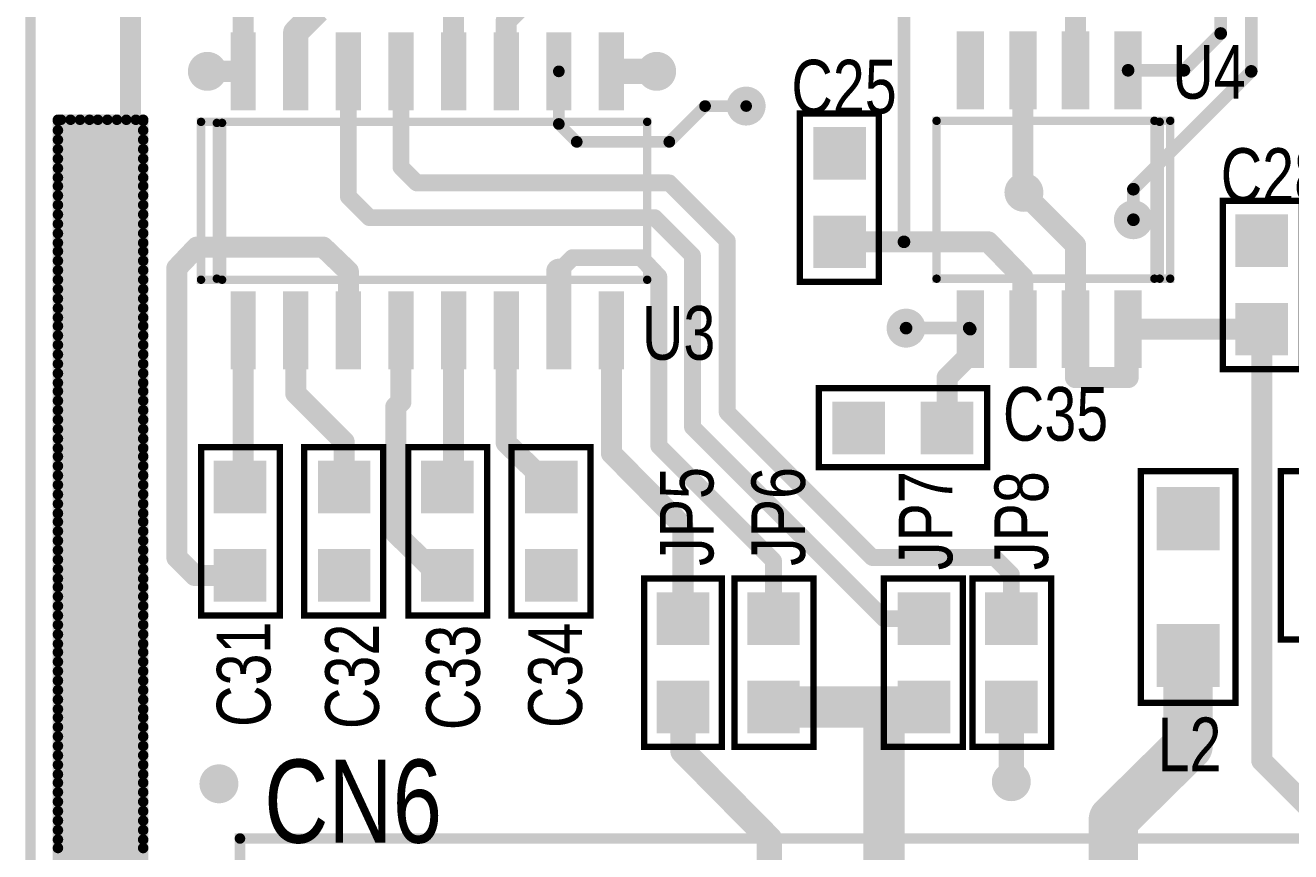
# Model space of a CAD drawing. Extents: x 0 to 3.95, y 0.22 to 3.09.
# Drawn here: x 0 to 1.203, y 0.758 to 1.544 of the extents above; entities that cross this region are included whole.
import ezdxf

# ---------------------------------------------------------------- set-up
doc = ezdxf.new("R2010")
doc.units = 0

msp = doc.modelspace()

# ---------------------------------------------------------------- linework, layer by layer
at = {"const_width": 0.01}
msp.add_lwpolyline([(0.005, 2.719), (0.005, 0.357), (3.942, 0.357), (3.942, 2.719), (0.005, 2.719)], close=True, dxfattribs=at)
at = {"layer": 'DRL', "const_width": 0.01}
for points in [[(0.168, 1.5, 1), (0.178, 1.5, 1)], [(0.595, 1.5, 1), (0.605, 1.5, 1)], [(0.68, 1.467, 1), (0.69, 1.467, 1)], [(0.944, 1.385, 1), (0.954, 1.385, 1)], [(1.048, 1.359, 1), (1.058, 1.359, 1)], [(0.832, 1.256, 1), (0.842, 1.256, 1)], [(0.179, 0.823, 1), (0.189, 0.823, 1)], [(0.932, 0.825, 1), (0.942, 0.825, 1)]]:
    msp.add_lwpolyline(points, format="xyb", close=True, dxfattribs=at)
at = {"layer": 'SST'}
for points, const_width in [([(0.031, 1.454), (0.112, 1.454)], 0.01), ([(0.031, 0.378), (0.031, 1.454)], 0.01), ([(0.031, 1.453), (0.112, 1.453)], 0.01), ([(0.034, 0.378), (0.034, 1.454)], 0.01), ([(0.043, 0.378), (0.043, 1.454)], 0.01), ([(0.052, 0.378), (0.052, 1.454)], 0.01), ([(0.061, 0.378), (0.061, 1.454)], 0.01), ([(0.069, 0.378), (0.069, 1.454)], 0.01), ([(0.078, 0.378), (0.078, 1.454)], 0.01), ([(0.087, 0.378), (0.087, 1.454)], 0.01), ([(0.096, 0.378), (0.096, 1.454)], 0.01), ([(0.105, 0.378), (0.105, 1.454)], 0.01), ([(0.112, 0.378), (0.112, 1.454)], 0.01), ([(1.078, 1.452), (1.078, 1.303), (1.073, 1.303), (1.073, 1.453)], 0.008), ([(0.031, 1.444), (0.112, 1.444)], 0.01), ([(0.182, 1.303), (0.182, 1.451), (0.187, 1.451), (0.187, 1.302)], 0.008), ([(0.031, 1.435), (0.112, 1.435)], 0.01), ([(0.031, 1.426), (0.112, 1.426)], 0.01), ([(0.031, 1.417), (0.112, 1.417)], 0.01), ([(0.031, 1.408), (0.112, 1.408)], 0.01), ([(0.031, 1.399), (0.112, 1.399)], 0.01), ([(0.031, 1.391), (0.112, 1.391)], 0.01), ([(0.031, 1.382), (0.112, 1.382)], 0.01), ([(0.031, 1.373), (0.112, 1.373)], 0.01), ([(0.031, 1.364), (0.112, 1.364)], 0.01), ([(0.031, 1.355), (0.112, 1.355)], 0.01), ([(0.031, 1.346), (0.112, 1.346)], 0.01), ([(0.031, 1.337), (0.112, 1.337)], 0.01), ([(0.031, 1.329), (0.112, 1.329)], 0.01), ([(0.031, 1.32), (0.112, 1.32)], 0.01), ([(0.031, 1.311), (0.112, 1.311)], 0.01), ([(0.031, 1.302), (0.112, 1.302)], 0.01), ([(0.031, 1.293), (0.112, 1.293)], 0.01), ([(0.031, 1.284), (0.112, 1.284)], 0.01), ([(0.031, 1.275), (0.112, 1.275)], 0.01), ([(0.031, 1.266), (0.112, 1.266)], 0.01), ([(0.031, 1.258), (0.112, 1.258)], 0.01), ([(0.031, 1.249), (0.112, 1.249)], 0.01), ([(0.031, 1.24), (0.112, 1.24)], 0.01), ([(0.031, 1.231), (0.112, 1.231)], 0.01), ([(0.031, 1.222), (0.112, 1.222)], 0.01), ([(0.031, 1.213), (0.112, 1.213)], 0.01), ([(0.031, 1.204), (0.112, 1.204)], 0.01), ([(0.031, 1.196), (0.112, 1.196)], 0.01), ([(0.031, 1.187), (0.112, 1.187)], 0.01), ([(0.031, 1.178), (0.112, 1.178)], 0.01), ([(0.031, 1.169), (0.112, 1.169)], 0.01), ([(0.031, 1.16), (0.112, 1.16)], 0.01), ([(0.031, 1.151), (0.112, 1.151)], 0.01), ([(0.031, 1.142), (0.112, 1.142)], 0.01), ([(0.031, 1.134), (0.112, 1.134)], 0.01), ([(0.031, 1.125), (0.112, 1.125)], 0.01), ([(0.031, 1.116), (0.112, 1.116)], 0.01), ([(0.031, 1.107), (0.112, 1.107)], 0.01), ([(0.031, 1.098), (0.112, 1.098)], 0.01), ([(0.031, 1.089), (0.112, 1.089)], 0.01), ([(0.031, 1.08), (0.112, 1.08)], 0.01), ([(0.031, 1.072), (0.112, 1.072)], 0.01), ([(0.031, 1.063), (0.112, 1.063)], 0.01), ([(0.031, 1.054), (0.112, 1.054)], 0.01), ([(0.031, 1.045), (0.112, 1.045)], 0.01), ([(0.031, 1.036), (0.112, 1.036)], 0.01), ([(0.031, 1.027), (0.112, 1.027)], 0.01), ([(0.031, 1.018), (0.112, 1.018)], 0.01), ([(0.031, 1.01), (0.112, 1.01)], 0.01), ([(0.031, 1.001), (0.112, 1.001)], 0.01), ([(0.031, 0.992), (0.112, 0.992)], 0.01), ([(0.031, 0.983), (0.112, 0.983)], 0.01), ([(0.031, 0.974), (0.112, 0.974)], 0.01), ([(0.031, 0.965), (0.112, 0.965)], 0.01), ([(0.031, 0.956), (0.112, 0.956)], 0.01), ([(0.031, 0.948), (0.112, 0.948)], 0.01), ([(0.031, 0.939), (0.112, 0.939)], 0.01), ([(0.031, 0.93), (0.112, 0.93)], 0.01), ([(0.031, 0.921), (0.112, 0.921)], 0.01), ([(0.031, 0.912), (0.112, 0.912)], 0.01), ([(0.031, 0.903), (0.112, 0.903)], 0.01), ([(0.031, 0.894), (0.112, 0.894)], 0.01), ([(0.031, 0.886), (0.112, 0.886)], 0.01), ([(0.031, 0.877), (0.112, 0.877)], 0.01), ([(0.031, 0.868), (0.112, 0.868)], 0.01), ([(0.031, 0.859), (0.112, 0.859)], 0.01), ([(0.031, 0.85), (0.112, 0.85)], 0.01), ([(0.031, 0.841), (0.112, 0.841)], 0.01), ([(0.031, 0.832), (0.112, 0.832)], 0.01), ([(0.031, 0.824), (0.112, 0.824)], 0.01), ([(0.031, 0.815), (0.112, 0.815)], 0.01), ([(0.031, 0.806), (0.112, 0.806)], 0.01), ([(0.031, 0.797), (0.112, 0.797)], 0.01), ([(0.031, 0.788), (0.112, 0.788)], 0.01), ([(0.031, 0.779), (0.112, 0.779)], 0.01), ([(0.031, 0.77), (0.112, 0.77)], 0.01), ([(0.031, 0.762), (0.112, 0.762)], 0.01)]:
    msp.add_lwpolyline(points, dxfattribs=dict(at, const_width=const_width))
for points, const_width in [([(0.0285, 1.454, 1), (0.0335, 1.454, 1)], 0.005), ([(0.0285, 1.454, 1), (0.0335, 1.454, 1)], 0.005), ([(0.0285, 1.453, 1), (0.0335, 1.453, 1)], 0.005), ([(0.0315, 1.454, 1), (0.0365, 1.454, 1)], 0.005), ([(0.0405, 1.454, 1), (0.0455, 1.454, 1)], 0.005), ([(0.0495, 1.454, 1), (0.0545, 1.454, 1)], 0.005), ([(0.0585, 1.454, 1), (0.0635, 1.454, 1)], 0.005), ([(0.0665, 1.454, 1), (0.0715, 1.454, 1)], 0.005), ([(0.0755, 1.454, 1), (0.0805, 1.454, 1)], 0.005), ([(0.0845, 1.454, 1), (0.0895, 1.454, 1)], 0.005), ([(0.0935, 1.454, 1), (0.0985, 1.454, 1)], 0.005), ([(0.1025, 1.454, 1), (0.1075, 1.454, 1)], 0.005), ([(0.1095, 1.454, 1), (0.1145, 1.454, 1)], 0.005), ([(0.1095, 1.454, 1), (0.1145, 1.454, 1)], 0.005), ([(0.1095, 1.453, 1), (0.1145, 1.453, 1)], 0.005), ([(0.165, 1.452, 1), (0.169, 1.452, 1)], 0.004), ([(0.165, 1.452, 1), (0.169, 1.452, 1)], 0.004), ([(0.589, 1.452, 1), (0.593, 1.452, 1)], 0.004), ([(0.7345, 1.46, 1), (0.7375, 1.46, 1)], 0.003), ([(0.7345, 1.46, 1), (0.7375, 1.46, 1)], 0.003), ([(0.8095, 1.46, 1), (0.8125, 1.46, 1)], 0.003), ([(0.864, 1.453, 1), (0.868, 1.453, 1)], 0.004), ([(1.071, 1.453, 1), (1.075, 1.453, 1)], 0.004), ([(1.076, 1.452, 1), (1.08, 1.452, 1)], 0.004), ([(1.086, 1.453, 1), (1.09, 1.453, 1)], 0.004), ([(0.0285, 1.444, 1), (0.0335, 1.444, 1)], 0.005), ([(0.1095, 1.444, 1), (0.1145, 1.444, 1)], 0.005), ([(0.18, 1.451, 1), (0.184, 1.451, 1)], 0.004), ([(0.185, 1.451, 1), (0.189, 1.451, 1)], 0.004), ([(0.0285, 1.435, 1), (0.0335, 1.435, 1)], 0.005), ([(0.0285, 1.426, 1), (0.0335, 1.426, 1)], 0.005), ([(0.1095, 1.435, 1), (0.1145, 1.435, 1)], 0.005), ([(0.1095, 1.426, 1), (0.1145, 1.426, 1)], 0.005), ([(0.0285, 1.417, 1), (0.0335, 1.417, 1)], 0.005), ([(0.1095, 1.417, 1), (0.1145, 1.417, 1)], 0.005), ([(0.0285, 1.408, 1), (0.0335, 1.408, 1)], 0.005), ([(0.1095, 1.408, 1), (0.1145, 1.408, 1)], 0.005), ([(0.0285, 1.399, 1), (0.0335, 1.399, 1)], 0.005), ([(0.0285, 1.391, 1), (0.0335, 1.391, 1)], 0.005), ([(0.1095, 1.399, 1), (0.1145, 1.399, 1)], 0.005), ([(0.1095, 1.391, 1), (0.1145, 1.391, 1)], 0.005), ([(0.0285, 1.382, 1), (0.0335, 1.382, 1)], 0.005), ([(0.1095, 1.382, 1), (0.1145, 1.382, 1)], 0.005), ([(0.0285, 1.373, 1), (0.0335, 1.373, 1)], 0.005), ([(0.1095, 1.373, 1), (0.1145, 1.373, 1)], 0.005), ([(1.1365, 1.377, 1), (1.1395, 1.377, 1)], 0.003), ([(1.1365, 1.377, 1), (1.1395, 1.377, 1)], 0.003), ([(0.0285, 1.364, 1), (0.0335, 1.364, 1)], 0.005), ([(0.0285, 1.355, 1), (0.0335, 1.355, 1)], 0.005), ([(0.1095, 1.364, 1), (0.1145, 1.364, 1)], 0.005), ([(0.1095, 1.355, 1), (0.1145, 1.355, 1)], 0.005), ([(0.0285, 1.346, 1), (0.0335, 1.346, 1)], 0.005), ([(0.1095, 1.346, 1), (0.1145, 1.346, 1)], 0.005), ([(0.0285, 1.337, 1), (0.0335, 1.337, 1)], 0.005), ([(0.1095, 1.337, 1), (0.1145, 1.337, 1)], 0.005), ([(0.0285, 1.329, 1), (0.0335, 1.329, 1)], 0.005), ([(0.0285, 1.32, 1), (0.0335, 1.32, 1)], 0.005), ([(0.1095, 1.329, 1), (0.1145, 1.329, 1)], 0.005), ([(0.1095, 1.32, 1), (0.1145, 1.32, 1)], 0.005), ([(0.0285, 1.311, 1), (0.0335, 1.311, 1)], 0.005), ([(0.1095, 1.311, 1), (0.1145, 1.311, 1)], 0.005), ([(0.0285, 1.302, 1), (0.0335, 1.302, 1)], 0.005), ([(0.1095, 1.302, 1), (0.1145, 1.302, 1)], 0.005), ([(0.165, 1.302, 1), (0.169, 1.302, 1)], 0.004), ([(0.18, 1.303, 1), (0.184, 1.303, 1)], 0.004), ([(0.185, 1.302, 1), (0.189, 1.302, 1)], 0.004), ([(0.589, 1.302, 1), (0.593, 1.302, 1)], 0.004), ([(0.7345, 1.3, 1), (0.7375, 1.3, 1)], 0.003), ([(0.7345, 1.3, 1), (0.7375, 1.3, 1)], 0.003), ([(0.8095, 1.3, 1), (0.8125, 1.3, 1)], 0.003), ([(0.864, 1.303, 1), (0.868, 1.303, 1)], 0.004), ([(1.071, 1.303, 1), (1.075, 1.303, 1)], 0.004), ([(1.076, 1.303, 1), (1.08, 1.303, 1)], 0.004), ([(1.086, 1.303, 1), (1.09, 1.303, 1)], 0.004), ([(1.086, 1.303, 1), (1.09, 1.303, 1)], 0.004), ([(0.0285, 1.293, 1), (0.0335, 1.293, 1)], 0.005), ([(0.0285, 1.284, 1), (0.0335, 1.284, 1)], 0.005), ([(0.1095, 1.293, 1), (0.1145, 1.293, 1)], 0.005), ([(0.1095, 1.284, 1), (0.1145, 1.284, 1)], 0.005), ([(0.0285, 1.275, 1), (0.0335, 1.275, 1)], 0.005), ([(0.1095, 1.275, 1), (0.1145, 1.275, 1)], 0.005), ([(0.0285, 1.266, 1), (0.0335, 1.266, 1)], 0.005), ([(0.0285, 1.258, 1), (0.0335, 1.258, 1)], 0.005), ([(0.1095, 1.266, 1), (0.1145, 1.266, 1)], 0.005), ([(0.1095, 1.258, 1), (0.1145, 1.258, 1)], 0.005), ([(0.0285, 1.249, 1), (0.0335, 1.249, 1)], 0.005), ([(0.1095, 1.249, 1), (0.1145, 1.249, 1)], 0.005), ([(0.0285, 1.24, 1), (0.0335, 1.24, 1)], 0.005), ([(0.1095, 1.24, 1), (0.1145, 1.24, 1)], 0.005), ([(0.0285, 1.231, 1), (0.0335, 1.231, 1)], 0.005), ([(0.0285, 1.222, 1), (0.0335, 1.222, 1)], 0.005), ([(0.1095, 1.231, 1), (0.1145, 1.231, 1)], 0.005), ([(0.1095, 1.222, 1), (0.1145, 1.222, 1)], 0.005), ([(0.0285, 1.213, 1), (0.0335, 1.213, 1)], 0.005), ([(0.1095, 1.213, 1), (0.1145, 1.213, 1)], 0.005), ([(1.1365, 1.217, 1), (1.1395, 1.217, 1)], 0.003), ([(1.1365, 1.217, 1), (1.1395, 1.217, 1)], 0.003), ([(0.0285, 1.204, 1), (0.0335, 1.204, 1)], 0.005), ([(0.1095, 1.204, 1), (0.1145, 1.204, 1)], 0.005), ([(0.0285, 1.196, 1), (0.0335, 1.196, 1)], 0.005), ([(0.0285, 1.187, 1), (0.0335, 1.187, 1)], 0.005), ([(0.1095, 1.196, 1), (0.1145, 1.196, 1)], 0.005), ([(0.1095, 1.187, 1), (0.1145, 1.187, 1)], 0.005), ([(0.7525, 1.199, 1), (0.7555, 1.199, 1)], 0.003), ([(0.9125, 1.199, 1), (0.9155, 1.199, 1)], 0.003), ([(0.0285, 1.178, 1), (0.0335, 1.178, 1)], 0.005), ([(0.1095, 1.178, 1), (0.1145, 1.178, 1)], 0.005), ([(0.0285, 1.169, 1), (0.0335, 1.169, 1)], 0.005), ([(0.1095, 1.169, 1), (0.1145, 1.169, 1)], 0.005), ([(0.0285, 1.16, 1), (0.0335, 1.16, 1)], 0.005), ([(0.0285, 1.151, 1), (0.0335, 1.151, 1)], 0.005), ([(0.1095, 1.16, 1), (0.1145, 1.16, 1)], 0.005), ([(0.1095, 1.151, 1), (0.1145, 1.151, 1)], 0.005), ([(0.0285, 1.142, 1), (0.0335, 1.142, 1)], 0.005), ([(0.1095, 1.142, 1), (0.1145, 1.142, 1)], 0.005), ([(0.1655, 1.143, 1), (0.1685, 1.143, 1)], 0.003), ([(0.1655, 1.143, 1), (0.1685, 1.143, 1)], 0.003), ([(0.2405, 1.143, 1), (0.2435, 1.143, 1)], 0.003), ([(0.2635, 1.143, 1), (0.2665, 1.143, 1)], 0.003), ([(0.2635, 1.143, 1), (0.2665, 1.143, 1)], 0.003), ([(0.3385, 1.143, 1), (0.3415, 1.143, 1)], 0.003), ([(0.3625, 1.143, 1), (0.3655, 1.143, 1)], 0.003), ([(0.4375, 1.143, 1), (0.4405, 1.143, 1)], 0.003), ([(0.4375, 1.143, 1), (0.4405, 1.143, 1)], 0.003), ([(0.4605, 1.143, 1), (0.4635, 1.143, 1)], 0.003), ([(0.4605, 1.143, 1), (0.4635, 1.143, 1)], 0.003), ([(0.5355, 1.143, 1), (0.5385, 1.143, 1)], 0.003), ([(0.0285, 1.134, 1), (0.0335, 1.134, 1)], 0.005), ([(0.1095, 1.134, 1), (0.1145, 1.134, 1)], 0.005), ([(0.0285, 1.125, 1), (0.0335, 1.125, 1)], 0.005), ([(0.0285, 1.116, 1), (0.0335, 1.116, 1)], 0.005), ([(0.1095, 1.125, 1), (0.1145, 1.125, 1)], 0.005), ([(0.1095, 1.116, 1), (0.1145, 1.116, 1)], 0.005), ([(0.7525, 1.124, 1), (0.7555, 1.124, 1)], 0.003), ([(0.7525, 1.124, 1), (0.7555, 1.124, 1)], 0.003), ([(0.9125, 1.124, 1), (0.9155, 1.124, 1)], 0.003), ([(0.9125, 1.124, 1), (0.9155, 1.124, 1)], 0.003), ([(1.0585, 1.12, 1), (1.0615, 1.12, 1)], 0.003), ([(1.1485, 1.12, 1), (1.1515, 1.12, 1)], 0.003), ([(1.1915, 1.12, 1), (1.1945, 1.12, 1)], 0.003), ([(0.0285, 1.107, 1), (0.0335, 1.107, 1)], 0.005), ([(0.1095, 1.107, 1), (0.1145, 1.107, 1)], 0.005), ([(0.0285, 1.098, 1), (0.0335, 1.098, 1)], 0.005), ([(0.1095, 1.098, 1), (0.1145, 1.098, 1)], 0.005), ([(0.0285, 1.089, 1), (0.0335, 1.089, 1)], 0.005), ([(0.0285, 1.08, 1), (0.0335, 1.08, 1)], 0.005), ([(0.1095, 1.089, 1), (0.1145, 1.089, 1)], 0.005), ([(0.1095, 1.08, 1), (0.1145, 1.08, 1)], 0.005), ([(0.0285, 1.072, 1), (0.0335, 1.072, 1)], 0.005), ([(0.1095, 1.072, 1), (0.1145, 1.072, 1)], 0.005), ([(0.0285, 1.063, 1), (0.0335, 1.063, 1)], 0.005), ([(0.0285, 1.054, 1), (0.0335, 1.054, 1)], 0.005), ([(0.1095, 1.063, 1), (0.1145, 1.063, 1)], 0.005), ([(0.1095, 1.054, 1), (0.1145, 1.054, 1)], 0.005), ([(0.0285, 1.045, 1), (0.0335, 1.045, 1)], 0.005), ([(0.1095, 1.045, 1), (0.1145, 1.045, 1)], 0.005), ([(0.0285, 1.036, 1), (0.0335, 1.036, 1)], 0.005), ([(0.1095, 1.036, 1), (0.1145, 1.036, 1)], 0.005), ([(0.0285, 1.027, 1), (0.0335, 1.027, 1)], 0.005), ([(0.0285, 1.018, 1), (0.0335, 1.018, 1)], 0.005), ([(0.1095, 1.027, 1), (0.1145, 1.027, 1)], 0.005), ([(0.1095, 1.018, 1), (0.1145, 1.018, 1)], 0.005), ([(0.0285, 1.01, 1), (0.0335, 1.01, 1)], 0.005), ([(0.1095, 1.01, 1), (0.1145, 1.01, 1)], 0.005), ([(0.5865, 1.018, 1), (0.5895, 1.018, 1)], 0.003), ([(0.6605, 1.018, 1), (0.6635, 1.018, 1)], 0.003), ([(0.6605, 1.018, 1), (0.6635, 1.018, 1)], 0.003), ([(0.6725, 1.018, 1), (0.6755, 1.018, 1)], 0.003), ([(0.7475, 1.018, 1), (0.7505, 1.018, 1)], 0.003), ([(0.7475, 1.018, 1), (0.7505, 1.018, 1)], 0.003), ([(0.8145, 1.018, 1), (0.8175, 1.018, 1)], 0.003), ([(0.8895, 1.018, 1), (0.8925, 1.018, 1)], 0.003), ([(0.8895, 1.018, 1), (0.8925, 1.018, 1)], 0.003), ([(0.8985, 1.018, 1), (0.9015, 1.018, 1)], 0.003), ([(0.9735, 1.018, 1), (0.9765, 1.018, 1)], 0.003), ([(0.9735, 1.018, 1), (0.9765, 1.018, 1)], 0.003), ([(0.0285, 1.001, 1), (0.0335, 1.001, 1)], 0.005), ([(0.1095, 1.001, 1), (0.1145, 1.001, 1)], 0.005), ([(0.0285, 0.992, 1), (0.0335, 0.992, 1)], 0.005), ([(0.0285, 0.983, 1), (0.0335, 0.983, 1)], 0.005), ([(0.1095, 0.992, 1), (0.1145, 0.992, 1)], 0.005), ([(0.1095, 0.983, 1), (0.1145, 0.983, 1)], 0.005), ([(0.0285, 0.974, 1), (0.0335, 0.974, 1)], 0.005), ([(0.1095, 0.974, 1), (0.1145, 0.974, 1)], 0.005), ([(0.1655, 0.983, 1), (0.1685, 0.983, 1)], 0.003), ([(0.1655, 0.983, 1), (0.1685, 0.983, 1)], 0.003), ([(0.2405, 0.983, 1), (0.2435, 0.983, 1)], 0.003), ([(0.2635, 0.983, 1), (0.2665, 0.983, 1)], 0.003), ([(0.2635, 0.983, 1), (0.2665, 0.983, 1)], 0.003), ([(0.3385, 0.983, 1), (0.3415, 0.983, 1)], 0.003), ([(0.3625, 0.983, 1), (0.3655, 0.983, 1)], 0.003), ([(0.4375, 0.983, 1), (0.4405, 0.983, 1)], 0.003), ([(0.4375, 0.983, 1), (0.4405, 0.983, 1)], 0.003), ([(0.4605, 0.983, 1), (0.4635, 0.983, 1)], 0.003), ([(0.4605, 0.983, 1), (0.4635, 0.983, 1)], 0.003), ([(0.5355, 0.983, 1), (0.5385, 0.983, 1)], 0.003), ([(0.0285, 0.965, 1), (0.0335, 0.965, 1)], 0.005), ([(0.1095, 0.965, 1), (0.1145, 0.965, 1)], 0.005), ([(1.1915, 0.96, 1), (1.1945, 0.96, 1)], 0.003), ([(0.0285, 0.956, 1), (0.0335, 0.956, 1)], 0.005), ([(0.0285, 0.948, 1), (0.0335, 0.948, 1)], 0.005), ([(0.1095, 0.956, 1), (0.1145, 0.956, 1)], 0.005), ([(0.1095, 0.948, 1), (0.1145, 0.948, 1)], 0.005), ([(0.0285, 0.939, 1), (0.0335, 0.939, 1)], 0.005), ([(0.1095, 0.939, 1), (0.1145, 0.939, 1)], 0.005), ([(0.0285, 0.93, 1), (0.0335, 0.93, 1)], 0.005), ([(0.0285, 0.921, 1), (0.0335, 0.921, 1)], 0.005), ([(0.1095, 0.93, 1), (0.1145, 0.93, 1)], 0.005), ([(0.1095, 0.921, 1), (0.1145, 0.921, 1)], 0.005), ([(0.0285, 0.912, 1), (0.0335, 0.912, 1)], 0.005), ([(0.1095, 0.912, 1), (0.1145, 0.912, 1)], 0.005), ([(0.0285, 0.903, 1), (0.0335, 0.903, 1)], 0.005), ([(0.1095, 0.903, 1), (0.1145, 0.903, 1)], 0.005), ([(1.0585, 0.9, 1), (1.0615, 0.9, 1)], 0.003), ([(1.0585, 0.9, 1), (1.0615, 0.9, 1)], 0.003), ([(1.1485, 0.9, 1), (1.1515, 0.9, 1)], 0.003), ([(1.1485, 0.9, 1), (1.1515, 0.9, 1)], 0.003), ([(0.0285, 0.894, 1), (0.0335, 0.894, 1)], 0.005), ([(0.0285, 0.886, 1), (0.0335, 0.886, 1)], 0.005), ([(0.1095, 0.894, 1), (0.1145, 0.894, 1)], 0.005), ([(0.1095, 0.886, 1), (0.1145, 0.886, 1)], 0.005), ([(0.0285, 0.877, 1), (0.0335, 0.877, 1)], 0.005), ([(0.1095, 0.877, 1), (0.1145, 0.877, 1)], 0.005), ([(0.0285, 0.868, 1), (0.0335, 0.868, 1)], 0.005), ([(0.1095, 0.868, 1), (0.1145, 0.868, 1)], 0.005), ([(0.0285, 0.859, 1), (0.0335, 0.859, 1)], 0.005), ([(0.0285, 0.85, 1), (0.0335, 0.85, 1)], 0.005), ([(0.1095, 0.859, 1), (0.1145, 0.859, 1)], 0.005), ([(0.1095, 0.85, 1), (0.1145, 0.85, 1)], 0.005), ([(0.5865, 0.858, 1), (0.5895, 0.858, 1)], 0.003), ([(0.6605, 0.858, 1), (0.6635, 0.858, 1)], 0.003), ([(0.6605, 0.858, 1), (0.6635, 0.858, 1)], 0.003), ([(0.6725, 0.858, 1), (0.6755, 0.858, 1)], 0.003), ([(0.7475, 0.858, 1), (0.7505, 0.858, 1)], 0.003), ([(0.7475, 0.858, 1), (0.7505, 0.858, 1)], 0.003), ([(0.8145, 0.858, 1), (0.8175, 0.858, 1)], 0.003), ([(0.8895, 0.858, 1), (0.8925, 0.858, 1)], 0.003), ([(0.8895, 0.858, 1), (0.8925, 0.858, 1)], 0.003), ([(0.8985, 0.858, 1), (0.9015, 0.858, 1)], 0.003), ([(0.9735, 0.858, 1), (0.9765, 0.858, 1)], 0.003), ([(0.9735, 0.858, 1), (0.9765, 0.858, 1)], 0.003), ([(0.0285, 0.841, 1), (0.0335, 0.841, 1)], 0.005), ([(0.1095, 0.841, 1), (0.1145, 0.841, 1)], 0.005), ([(0.0285, 0.832, 1), (0.0335, 0.832, 1)], 0.005), ([(0.1095, 0.832, 1), (0.1145, 0.832, 1)], 0.005), ([(0.0285, 0.824, 1), (0.0335, 0.824, 1)], 0.005), ([(0.0285, 0.815, 1), (0.0335, 0.815, 1)], 0.005), ([(0.1095, 0.824, 1), (0.1145, 0.824, 1)], 0.005), ([(0.1095, 0.815, 1), (0.1145, 0.815, 1)], 0.005), ([(0.0285, 0.806, 1), (0.0335, 0.806, 1)], 0.005), ([(0.1095, 0.806, 1), (0.1145, 0.806, 1)], 0.005), ([(0.0285, 0.797, 1), (0.0335, 0.797, 1)], 0.005), ([(0.1095, 0.797, 1), (0.1145, 0.797, 1)], 0.005), ([(0.0285, 0.788, 1), (0.0335, 0.788, 1)], 0.005), ([(0.0285, 0.779, 1), (0.0335, 0.779, 1)], 0.005), ([(0.1095, 0.788, 1), (0.1145, 0.788, 1)], 0.005), ([(0.1095, 0.779, 1), (0.1145, 0.779, 1)], 0.005), ([(0.0285, 0.77, 1), (0.0335, 0.77, 1)], 0.005), ([(0.1095, 0.77, 1), (0.1145, 0.77, 1)], 0.005), ([(0.2015, 0.771, 1), (0.2065, 0.771, 1)], 0.005), ([(0.0285, 0.762, 1), (0.0335, 0.762, 1)], 0.005), ([(0.1095, 0.762, 1), (0.1145, 0.762, 1)], 0.005)]:
    msp.add_lwpolyline(points, format="xyb", close=True, dxfattribs=dict(at, const_width=const_width))
for points, const_width in [([(0.167, 1.452), (0.591, 1.452), (0.591, 1.302), (0.167, 1.302), (0.167, 1.452)], 0.008), ([(0.736, 1.3), (0.736, 1.46), (0.736, 1.46), (0.811, 1.46), (0.811, 1.3), (0.736, 1.3)], 0.006), ([(1.088, 1.303), (1.088, 1.453), (0.866, 1.453), (0.866, 1.303), (1.088, 1.303)], 0.008), ([(1.138, 1.217), (1.138, 1.377), (1.138, 1.377), (1.213, 1.377), (1.213, 1.217), (1.138, 1.217)], 0.006), ([(0.914, 1.124), (0.754, 1.124), (0.754, 1.124), (0.754, 1.199), (0.914, 1.199), (0.914, 1.124)], 0.006), ([(0.167, 0.983), (0.167, 1.143), (0.167, 1.143), (0.242, 1.143), (0.242, 0.983), (0.167, 0.983)], 0.006), ([(0.265, 0.983), (0.265, 1.143), (0.265, 1.143), (0.34, 1.143), (0.34, 0.983), (0.265, 0.983)], 0.006), ([(0.439, 1.143), (0.439, 0.983), (0.439, 0.983), (0.364, 0.983), (0.364, 1.143), (0.439, 1.143)], 0.006), ([(0.462, 0.983), (0.462, 1.143), (0.462, 1.143), (0.537, 1.143), (0.537, 0.983), (0.462, 0.983)], 0.006), ([(1.06, 0.9), (1.15, 0.9), (1.15, 0.9), (1.15, 1.12), (1.06, 1.12), (1.06, 0.9)], 0.006), ([(1.268, 1.12), (1.268, 0.96), (1.268, 0.96), (1.193, 0.96), (1.193, 1.12), (1.268, 1.12)], 0.006), ([(0.662, 1.018), (0.662, 0.858), (0.662, 0.858), (0.588, 0.858), (0.588, 1.018), (0.662, 1.018)], 0.006), ([(0.749, 1.018), (0.749, 0.858), (0.749, 0.858), (0.674, 0.858), (0.674, 1.018), (0.749, 1.018)], 0.006), ([(0.891, 1.018), (0.891, 0.858), (0.891, 0.858), (0.816, 0.858), (0.816, 1.018), (0.891, 1.018)], 0.006), ([(0.975, 1.018), (0.975, 0.858), (0.975, 0.858), (0.9, 0.858), (0.9, 1.018), (0.975, 1.018)], 0.006), ([(0.204, 0.258), (1.429, 0.258), (1.429, 0.771), (0.204, 0.771), (0.204, 0.258)], 0.01)]:
    msp.add_lwpolyline(points, close=True, dxfattribs=dict(at, const_width=const_width))
at = {"layer": 'TOP'}
for points, const_width in [([(0.1, 1.723), (0.1, 0.437)], 0.02), ([(1.136, 1.536), (1.136, 1.735)], 0.012), ([(1.165, 1.669), (1.165, 1.5)], 0.012), ([(0.835, 1.338), (0.835, 1.662)], 0.012), ([(0.407, 1.5), (0.407, 1.622)], 0.02), ([(0.998, 1.501), (0.998, 1.606)], 0.02), ([(0.207, 1.5), (0.207, 1.582)], 0.02), ([(0.498, 1.589), (0.457, 1.548)], 0.02), ([(0.278, 1.558), (0.257, 1.537)], 0.024), ([(0.457, 1.548), (0.457, 1.5)], 0.02), ([(0.257, 1.537), (0.257, 1.5)], 0.024), ([(1.101, 1.501), (1.136, 1.536)], 0.012), ([(0.206, 1.5), (0.173, 1.5)], 0.02), ([(0.207, 1.5), (0.206, 1.5)], 0.02), ([(0.307, 1.5), (0.307, 1.381)], 0.016), ([(0.357, 1.409), (0.357, 1.5)], 0.016), ([(0.507, 1.45), (0.507, 1.5)], 0.011), ([(0.557, 1.5), (0.6, 1.5)], 0.024), ([(0.948, 1.385), (0.948, 1.501)], 0.02), ([(0.948, 1.501), (0.948, 1.385)], 0.02), ([(1.048, 1.501), (1.101, 1.501)], 0.012), ([(1.165, 1.5), (1.053, 1.388)], 0.012), ([(0.646, 1.467), (0.612, 1.433)], 0.011), ([(0.685, 1.467), (0.646, 1.467)], 0.011), ([(0.524, 1.433), (0.507, 1.45)], 0.011), ([(0.612, 1.433), (0.524, 1.433)], 0.011), ([(0.372, 1.394), (0.357, 1.409)], 0.016), ([(0.612, 1.394), (0.372, 1.394)], 0.016), ([(0.667, 1.339), (0.612, 1.394)], 0.016), ([(0.949, 1.385), (0.948, 1.385)], 0.02), ([(0.948, 1.385), (0.998, 1.335)], 0.02), ([(0.307, 1.381), (0.327, 1.361)], 0.016), ([(1.053, 1.388), (1.053, 1.359)], 0.012), ([(0.327, 1.361), (0.598, 1.361)], 0.016), ([(0.598, 1.361), (0.634, 1.325)], 0.016), ([(0.667, 1.176), (0.667, 1.339)], 0.016), ([(0.774, 1.338), (0.835, 1.338)], 0.02), ([(0.774, 1.338), (0.835, 1.338)], 0.02), ([(0.835, 1.338), (0.915, 1.338)], 0.02), ([(0.915, 1.338), (0.948, 1.304)], 0.02), ([(0.163, 1.333), (0.144, 1.313)], 0.02), ([(0.283, 1.333), (0.163, 1.333)], 0.02), ([(0.307, 1.31), (0.283, 1.333)], 0.02), ([(0.998, 1.335), (0.998, 1.255)], 0.02), ([(0.144, 1.313), (0.144, 1.038)], 0.02), ([(0.507, 1.31), (0.52, 1.323)], 0.016), ([(0.52, 1.323), (0.585, 1.323)], 0.016), ([(0.585, 1.323), (0.602, 1.305)], 0.016), ([(0.634, 1.325), (0.634, 1.162)], 0.016), ([(0.307, 1.254), (0.307, 1.31)], 0.02), ([(0.507, 1.254), (0.507, 1.31)], 0.024), ([(0.602, 1.305), (0.602, 1.144)], 0.016), ([(0.948, 1.304), (0.948, 1.255)], 0.02), ([(0.207, 1.107), (0.207, 1.254)], 0.02), ([(0.257, 1.254), (0.257, 1.194)], 0.02), ([(0.357, 1.186), (0.357, 1.254)], 0.02), ([(0.407, 1.111), (0.407, 1.254)], 0.02), ([(0.457, 1.147), (0.457, 1.254)], 0.02), ([(0.557, 1.254), (0.557, 1.137)], 0.02), ([(0.898, 1.255), (0.898, 1.231)], 0.02), ([(0.998, 1.255), (0.998, 1.255)], 0.02), ([(0.998, 1.209), (0.998, 1.255)], 0.02), ([(1.048, 1.255), (1.048, 1.209)], 0.02), ([(1.175, 1.255), (1.048, 1.255)], 0.02), ([(1.175, 0.845), (1.175, 1.255)], 0.02), ([(1.175, 1.255), (1.175, 1.255)], 0.02), ([(0.837, 1.256), (0.897, 1.256)], 0.012), ([(0.897, 1.256), (0.898, 1.255)], 0.012), ([(0.898, 1.231), (0.876, 1.209)], 0.02), ([(0.876, 1.209), (0.876, 1.161)], 0.02), ([(1.048, 1.209), (0.998, 1.209)], 0.02), ([(0.257, 1.194), (0.303, 1.148)], 0.02), ([(0.352, 1.181), (0.357, 1.186)], 0.02), ([(0.352, 1.061), (0.352, 1.181)], 0.02), ([(0.805, 1.038), (0.667, 1.176)], 0.016), ([(0.634, 1.162), (0.816, 0.98)], 0.016), ([(0.303, 1.148), (0.303, 1.105)], 0.02), ([(0.5, 1.105), (0.457, 1.147)], 0.02), ([(0.557, 1.137), (0.625, 1.068)], 0.02), ([(0.602, 1.144), (0.711, 1.035)], 0.016), ([(0.401, 1.105), (0.407, 1.111)], 0.02), ([(0.204, 1.105), (0.207, 1.107)], 0.02), ([(0.393, 1.021), (0.352, 1.061)], 0.02), ([(0.625, 1.068), (0.625, 0.98)], 0.02), ([(0.144, 1.038), (0.161, 1.021)], 0.02), ([(0.711, 1.035), (0.711, 0.98)], 0.016), ([(0.921, 1.038), (0.805, 1.038)], 0.016), ([(0.937, 1.022), (0.921, 1.038)], 0.016), ([(0.161, 1.021), (0.204, 1.021)], 0.02), ([(0.401, 1.021), (0.393, 1.021)], 0.02), ([(0.937, 0.98), (0.937, 1.022)], 0.016), ([(0.816, 0.98), (0.854, 0.98)], 0.016), ([(1.105, 0.945), (1.105, 0.859)], 0.047), ([(0.816, 0.896), (0.711, 0.896)], 0.039), ([(0.816, 0.695), (0.816, 0.896)], 0.039), ([(0.816, 0.896), (0.854, 0.896)], 0.039), ([(0.816, 0.695), (0.816, 0.896)], 0.039), ([(0.625, 0.896), (0.625, 0.854)], 0.024), ([(0.937, 0.825), (0.937, 0.896)], 0.024), ([(1.105, 0.859), (1.034, 0.789)], 0.047), ([(0.625, 0.854), (0.707, 0.771)], 0.024), ([(1.24, 0.78), (1.175, 0.845)], 0.02), ([(1.034, 0.789), (1.034, 0.695)], 0.047), ([(0.707, 0.771), (0.707, 0.695)], 0.024)]:
    msp.add_lwpolyline(points, dxfattribs=dict(at, const_width=const_width))
for points, const_width in [([(0.452, 1.548, 1), (0.462, 1.548, 1)], 0.01), ([(0.452, 1.548, 1), (0.462, 1.548, 1)], 0.01), ([(0.251, 1.537, 1), (0.263, 1.537, 1)], 0.012), ([(0.251, 1.537, 1), (0.263, 1.537, 1)], 0.012), ([(1.133, 1.536, 1), (1.139, 1.536, 1)], 0.006), ([(1.133, 1.536, 1), (1.139, 1.536, 1)], 0.006), ([(0.164, 1.5, 1), (0.182, 1.5, 1)], 0.019), ([(0.591, 1.5, 1), (0.609, 1.5, 1)], 0.019), ([(0.168, 1.5, 1), (0.178, 1.5, 1)], 0.01), ([(0.201, 1.5, 1), (0.211, 1.5, 1)], 0.01), ([(0.201, 1.5, 1), (0.211, 1.5, 1)], 0.01), ([(0.202, 1.5, 1), (0.212, 1.5, 1)], 0.01), ([(0.202, 1.5, 1), (0.212, 1.5, 1)], 0.01), ([(0.251, 1.5, 1), (0.263, 1.5, 1)], 0.012), ([(0.303, 1.5, 1), (0.311, 1.5, 1)], 0.008), ([(0.353, 1.5, 1), (0.361, 1.5, 1)], 0.008), ([(0.402, 1.5, 1), (0.412, 1.5, 1)], 0.01), ([(0.452, 1.5, 1), (0.462, 1.5, 1)], 0.01), ([(0.5042, 1.5, 1), (0.5098, 1.5, 1)], 0.0055), ([(0.551, 1.5, 1), (0.563, 1.5, 1)], 0.012), ([(0.594, 1.5, 1), (0.606, 1.5, 1)], 0.012), ([(0.943, 1.501, 1), (0.953, 1.501, 1)], 0.01), ([(0.943, 1.501, 1), (0.953, 1.501, 1)], 0.01), ([(0.993, 1.501, 1), (1.003, 1.501, 1)], 0.01), ([(1.045, 1.501, 1), (1.051, 1.501, 1)], 0.006), ([(1.098, 1.501, 1), (1.104, 1.501, 1)], 0.006), ([(1.098, 1.501, 1), (1.104, 1.501, 1)], 0.006), ([(1.162, 1.5, 1), (1.168, 1.5, 1)], 0.006), ([(1.162, 1.5, 1), (1.168, 1.5, 1)], 0.006), ([(0.676, 1.467, 1), (0.694, 1.467, 1)], 0.019), ([(0.6432, 1.467, 1), (0.6488, 1.467, 1)], 0.0055), ([(0.6432, 1.467, 1), (0.6488, 1.467, 1)], 0.0055), ([(0.6823, 1.467, 1), (0.6878, 1.467, 1)], 0.0055), ([(0.5042, 1.45, 1), (0.5098, 1.45, 1)], 0.0055), ([(0.5042, 1.45, 1), (0.5098, 1.45, 1)], 0.0055), ([(0.5212, 1.433, 1), (0.5268, 1.433, 1)], 0.0055), ([(0.5212, 1.433, 1), (0.5268, 1.433, 1)], 0.0055), ([(0.6092, 1.433, 1), (0.6148, 1.433, 1)], 0.0055), ([(0.6092, 1.433, 1), (0.6148, 1.433, 1)], 0.0055), ([(0.353, 1.409, 1), (0.361, 1.409, 1)], 0.008), ([(0.353, 1.409, 1), (0.361, 1.409, 1)], 0.008), ([(0.368, 1.394, 1), (0.376, 1.394, 1)], 0.008), ([(0.368, 1.394, 1), (0.376, 1.394, 1)], 0.008), ([(0.608, 1.394, 1), (0.616, 1.394, 1)], 0.008), ([(0.608, 1.394, 1), (0.616, 1.394, 1)], 0.008), ([(0.94, 1.385, 1), (0.958, 1.385, 1)], 0.019), ([(0.943, 1.385, 1), (0.953, 1.385, 1)], 0.01), ([(0.943, 1.385, 1), (0.953, 1.385, 1)], 0.01), ([(0.943, 1.385, 1), (0.953, 1.385, 1)], 0.01), ([(0.943, 1.385, 1), (0.953, 1.385, 1)], 0.01), ([(0.944, 1.385, 1), (0.954, 1.385, 1)], 0.01), ([(0.303, 1.381, 1), (0.311, 1.381, 1)], 0.008), ([(0.303, 1.381, 1), (0.311, 1.381, 1)], 0.008), ([(1.05, 1.388, 1), (1.056, 1.388, 1)], 0.006), ([(1.05, 1.388, 1), (1.056, 1.388, 1)], 0.006), ([(1.044, 1.359, 1), (1.062, 1.359, 1)], 0.019), ([(0.323, 1.361, 1), (0.331, 1.361, 1)], 0.008), ([(0.323, 1.361, 1), (0.331, 1.361, 1)], 0.008), ([(0.594, 1.361, 1), (0.602, 1.361, 1)], 0.008), ([(0.594, 1.361, 1), (0.602, 1.361, 1)], 0.008), ([(1.05, 1.359, 1), (1.056, 1.359, 1)], 0.006), ([(0.663, 1.339, 1), (0.671, 1.339, 1)], 0.008), ([(0.663, 1.339, 1), (0.671, 1.339, 1)], 0.008), ([(0.769, 1.338, 1), (0.779, 1.338, 1)], 0.01), ([(0.769, 1.338, 1), (0.779, 1.338, 1)], 0.01), ([(0.83, 1.338, 1), (0.84, 1.338, 1)], 0.01), ([(0.83, 1.338, 1), (0.84, 1.338, 1)], 0.01), ([(0.83, 1.338, 1), (0.84, 1.338, 1)], 0.01), ([(0.91, 1.338, 1), (0.92, 1.338, 1)], 0.01), ([(0.91, 1.338, 1), (0.92, 1.338, 1)], 0.01), ([(0.158, 1.333, 1), (0.168, 1.333, 1)], 0.01), ([(0.158, 1.333, 1), (0.168, 1.333, 1)], 0.01), ([(0.278, 1.333, 1), (0.288, 1.333, 1)], 0.01), ([(0.278, 1.333, 1), (0.288, 1.333, 1)], 0.01), ([(0.832, 1.338, 1), (0.838, 1.338, 1)], 0.006), ([(0.993, 1.335, 1), (1.003, 1.335, 1)], 0.01), ([(0.993, 1.335, 1), (1.003, 1.335, 1)], 0.01), ([(0.139, 1.313, 1), (0.149, 1.313, 1)], 0.01), ([(0.139, 1.313, 1), (0.149, 1.313, 1)], 0.01), ([(0.516, 1.323, 1), (0.524, 1.323, 1)], 0.008), ([(0.516, 1.323, 1), (0.524, 1.323, 1)], 0.008), ([(0.581, 1.323, 1), (0.589, 1.323, 1)], 0.008), ([(0.581, 1.323, 1), (0.589, 1.323, 1)], 0.008), ([(0.63, 1.325, 1), (0.638, 1.325, 1)], 0.008), ([(0.63, 1.325, 1), (0.638, 1.325, 1)], 0.008), ([(0.302, 1.31, 1), (0.312, 1.31, 1)], 0.01), ([(0.302, 1.31, 1), (0.312, 1.31, 1)], 0.01), ([(0.501, 1.31, 1), (0.513, 1.31, 1)], 0.012), ([(0.503, 1.31, 1), (0.511, 1.31, 1)], 0.008), ([(0.598, 1.305, 1), (0.606, 1.305, 1)], 0.008), ([(0.598, 1.305, 1), (0.606, 1.305, 1)], 0.008), ([(0.943, 1.304, 1), (0.953, 1.304, 1)], 0.01), ([(0.943, 1.304, 1), (0.953, 1.304, 1)], 0.01), ([(0.202, 1.254, 1), (0.212, 1.254, 1)], 0.01), ([(0.252, 1.254, 1), (0.262, 1.254, 1)], 0.01), ([(0.302, 1.254, 1), (0.312, 1.254, 1)], 0.01), ([(0.352, 1.254, 1), (0.362, 1.254, 1)], 0.01), ([(0.402, 1.254, 1), (0.412, 1.254, 1)], 0.01), ([(0.452, 1.254, 1), (0.462, 1.254, 1)], 0.01), ([(0.501, 1.254, 1), (0.513, 1.254, 1)], 0.012), ([(0.552, 1.254, 1), (0.562, 1.254, 1)], 0.01), ([(0.828, 1.256, 1), (0.846, 1.256, 1)], 0.019), ([(0.893, 1.255, 1), (0.903, 1.255, 1)], 0.01), ([(0.943, 1.255, 1), (0.953, 1.255, 1)], 0.01), ([(0.993, 1.255, 1), (1.003, 1.255, 1)], 0.01), ([(0.993, 1.255, 1), (1.003, 1.255, 1)], 0.01), ([(0.993, 1.255, 1), (1.003, 1.255, 1)], 0.01), ([(0.993, 1.255, 1), (1.003, 1.255, 1)], 0.01), ([(1.043, 1.255, 1), (1.053, 1.255, 1)], 0.01), ([(1.043, 1.255, 1), (1.053, 1.255, 1)], 0.01), ([(1.17, 1.255, 1), (1.18, 1.255, 1)], 0.01), ([(1.17, 1.255, 1), (1.18, 1.255, 1)], 0.01), ([(1.17, 1.255, 1), (1.18, 1.255, 1)], 0.01), ([(1.17, 1.255, 1), (1.18, 1.255, 1)], 0.01), ([(0.834, 1.256, 1), (0.84, 1.256, 1)], 0.006), ([(0.894, 1.256, 1), (0.9, 1.256, 1)], 0.006), ([(0.894, 1.256, 1), (0.9, 1.256, 1)], 0.006), ([(0.895, 1.255, 1), (0.901, 1.255, 1)], 0.006), ([(0.893, 1.231, 1), (0.903, 1.231, 1)], 0.01), ([(0.893, 1.231, 1), (0.903, 1.231, 1)], 0.01), ([(0.871, 1.209, 1), (0.881, 1.209, 1)], 0.01), ([(0.871, 1.209, 1), (0.881, 1.209, 1)], 0.01), ([(0.993, 1.209, 1), (1.003, 1.209, 1)], 0.01), ([(0.993, 1.209, 1), (1.003, 1.209, 1)], 0.01), ([(1.043, 1.209, 1), (1.053, 1.209, 1)], 0.01), ([(1.043, 1.209, 1), (1.053, 1.209, 1)], 0.01), ([(0.252, 1.194, 1), (0.262, 1.194, 1)], 0.01), ([(0.252, 1.194, 1), (0.262, 1.194, 1)], 0.01), ([(0.347, 1.181, 1), (0.357, 1.181, 1)], 0.01), ([(0.347, 1.181, 1), (0.357, 1.181, 1)], 0.01), ([(0.352, 1.186, 1), (0.362, 1.186, 1)], 0.01), ([(0.352, 1.186, 1), (0.362, 1.186, 1)], 0.01), ([(0.663, 1.176, 1), (0.671, 1.176, 1)], 0.008), ([(0.663, 1.176, 1), (0.671, 1.176, 1)], 0.008), ([(0.63, 1.162, 1), (0.638, 1.162, 1)], 0.008), ([(0.63, 1.162, 1), (0.638, 1.162, 1)], 0.008), ([(0.871, 1.161, 1), (0.881, 1.161, 1)], 0.01), ([(0.298, 1.148, 1), (0.308, 1.148, 1)], 0.01), ([(0.298, 1.148, 1), (0.308, 1.148, 1)], 0.01), ([(0.452, 1.147, 1), (0.462, 1.147, 1)], 0.01), ([(0.452, 1.147, 1), (0.462, 1.147, 1)], 0.01), ([(0.552, 1.137, 1), (0.562, 1.137, 1)], 0.01), ([(0.552, 1.137, 1), (0.562, 1.137, 1)], 0.01), ([(0.598, 1.144, 1), (0.606, 1.144, 1)], 0.008), ([(0.598, 1.144, 1), (0.606, 1.144, 1)], 0.008), ([(0.402, 1.111, 1), (0.412, 1.111, 1)], 0.01), ([(0.402, 1.111, 1), (0.412, 1.111, 1)], 0.01), ([(0.199, 1.105, 1), (0.209, 1.105, 1)], 0.01), ([(0.202, 1.107, 1), (0.212, 1.107, 1)], 0.01), ([(0.202, 1.107, 1), (0.212, 1.107, 1)], 0.01), ([(0.298, 1.105, 1), (0.308, 1.105, 1)], 0.01), ([(0.396, 1.105, 1), (0.406, 1.105, 1)], 0.01), ([(0.495, 1.105, 1), (0.505, 1.105, 1)], 0.01), ([(0.347, 1.061, 1), (0.357, 1.061, 1)], 0.01), ([(0.347, 1.061, 1), (0.357, 1.061, 1)], 0.01), ([(0.62, 1.068, 1), (0.63, 1.068, 1)], 0.01), ([(0.62, 1.068, 1), (0.63, 1.068, 1)], 0.01), ([(0.139, 1.038, 1), (0.149, 1.038, 1)], 0.01), ([(0.139, 1.038, 1), (0.149, 1.038, 1)], 0.01), ([(0.707, 1.035, 1), (0.715, 1.035, 1)], 0.008), ([(0.707, 1.035, 1), (0.715, 1.035, 1)], 0.008), ([(0.801, 1.038, 1), (0.809, 1.038, 1)], 0.008), ([(0.801, 1.038, 1), (0.809, 1.038, 1)], 0.008), ([(0.917, 1.038, 1), (0.925, 1.038, 1)], 0.008), ([(0.917, 1.038, 1), (0.925, 1.038, 1)], 0.008), ([(0.156, 1.021, 1), (0.166, 1.021, 1)], 0.01), ([(0.156, 1.021, 1), (0.166, 1.021, 1)], 0.01), ([(0.199, 1.021, 1), (0.209, 1.021, 1)], 0.01), ([(0.388, 1.021, 1), (0.398, 1.021, 1)], 0.01), ([(0.388, 1.021, 1), (0.398, 1.021, 1)], 0.01), ([(0.396, 1.021, 1), (0.406, 1.021, 1)], 0.01), ([(0.933, 1.022, 1), (0.941, 1.022, 1)], 0.008), ([(0.933, 1.022, 1), (0.941, 1.022, 1)], 0.008), ([(0.62, 0.98, 1), (0.63, 0.98, 1)], 0.01), ([(0.707, 0.98, 1), (0.715, 0.98, 1)], 0.008), ([(0.812, 0.98, 1), (0.82, 0.98, 1)], 0.008), ([(0.812, 0.98, 1), (0.82, 0.98, 1)], 0.008), ([(0.85, 0.98, 1), (0.858, 0.98, 1)], 0.008), ([(0.933, 0.98, 1), (0.941, 0.98, 1)], 0.008), ([(1.0933, 0.945, 1), (1.1167, 0.945, 1)], 0.0235), ([(0.7012, 0.896, 1), (0.7208, 0.896, 1)], 0.0195), ([(0.8062, 0.896, 1), (0.8257, 0.896, 1)], 0.0195), ([(0.8062, 0.896, 1), (0.8257, 0.896, 1)], 0.0195), ([(0.8062, 0.896, 1), (0.8257, 0.896, 1)], 0.0195), ([(0.8062, 0.896, 1), (0.8257, 0.896, 1)], 0.0195), ([(0.8442, 0.896, 1), (0.8638, 0.896, 1)], 0.0195), ([(0.619, 0.896, 1), (0.631, 0.896, 1)], 0.012), ([(0.931, 0.896, 1), (0.943, 0.896, 1)], 0.012), ([(1.0933, 0.859, 1), (1.1167, 0.859, 1)], 0.0235), ([(1.0933, 0.859, 1), (1.1167, 0.859, 1)], 0.0235), ([(0.619, 0.854, 1), (0.631, 0.854, 1)], 0.012), ([(0.619, 0.854, 1), (0.631, 0.854, 1)], 0.012), ([(1.17, 0.845, 1), (1.18, 0.845, 1)], 0.01), ([(1.17, 0.845, 1), (1.18, 0.845, 1)], 0.01), ([(0.928, 0.825, 1), (0.946, 0.825, 1)], 0.019), ([(0.175, 0.823, 1), (0.193, 0.823, 1)], 0.019), ([(0.931, 0.825, 1), (0.943, 0.825, 1)], 0.012), ([(1.0223, 0.789, 1), (1.0458, 0.789, 1)], 0.0235), ([(1.0223, 0.789, 1), (1.0458, 0.789, 1)], 0.0235), ([(0.701, 0.771, 1), (0.713, 0.771, 1)], 0.012), ([(0.701, 0.771, 1), (0.713, 0.771, 1)], 0.012)]:
    msp.add_lwpolyline(points, format="xyb", close=True, dxfattribs=dict(at, const_width=const_width))
for points in [[(0.195, 1.463), (0.219, 1.463), (0.195, 1.537), (0.219, 1.537)], [(0.245, 1.463), (0.269, 1.463), (0.245, 1.537), (0.269, 1.537)], [(0.295, 1.463), (0.319, 1.463), (0.295, 1.537), (0.319, 1.537)], [(0.345, 1.463), (0.369, 1.463), (0.345, 1.537), (0.369, 1.537)], [(0.395, 1.463), (0.419, 1.463), (0.395, 1.537), (0.419, 1.537)], [(0.445, 1.463), (0.469, 1.463), (0.445, 1.537), (0.469, 1.537)], [(0.495, 1.463), (0.519, 1.463), (0.495, 1.537), (0.519, 1.537)], [(0.545, 1.463), (0.569, 1.463), (0.545, 1.537), (0.569, 1.537)], [(0.885, 1.464), (0.911, 1.464), (0.885, 1.538), (0.911, 1.538)], [(0.935, 1.464), (0.961, 1.464), (0.935, 1.538), (0.961, 1.538)], [(0.985, 1.464), (1.011, 1.464), (0.985, 1.538), (1.011, 1.538)], [(1.035, 1.464), (1.061, 1.464), (1.035, 1.538), (1.061, 1.538)], [(0.749, 1.397), (0.799, 1.397), (0.749, 1.447), (0.799, 1.447)], [(0.749, 1.313), (0.799, 1.313), (0.749, 1.363), (0.799, 1.363)], [(1.15, 1.314), (1.2, 1.314), (1.15, 1.364), (1.2, 1.364)], [(0.195, 1.217), (0.219, 1.217), (0.195, 1.291), (0.219, 1.291)], [(0.245, 1.217), (0.269, 1.217), (0.245, 1.291), (0.269, 1.291)], [(0.295, 1.217), (0.319, 1.217), (0.295, 1.291), (0.319, 1.291)], [(0.345, 1.217), (0.369, 1.217), (0.345, 1.291), (0.369, 1.291)], [(0.395, 1.217), (0.419, 1.217), (0.395, 1.291), (0.419, 1.291)], [(0.445, 1.217), (0.469, 1.217), (0.445, 1.291), (0.469, 1.291)], [(0.495, 1.217), (0.519, 1.217), (0.495, 1.291), (0.519, 1.291)], [(0.545, 1.217), (0.569, 1.217), (0.545, 1.291), (0.569, 1.291)], [(0.885, 1.218), (0.911, 1.218), (0.885, 1.292), (0.911, 1.292)], [(0.935, 1.218), (0.961, 1.218), (0.935, 1.292), (0.961, 1.292)], [(0.985, 1.218), (1.011, 1.218), (0.985, 1.292), (1.011, 1.292)], [(1.035, 1.218), (1.061, 1.218), (1.035, 1.292), (1.061, 1.292)], [(1.15, 1.23), (1.2, 1.23), (1.15, 1.28), (1.2, 1.28)], [(0.767, 1.136), (0.817, 1.136), (0.767, 1.186), (0.817, 1.186)], [(0.851, 1.136), (0.901, 1.136), (0.851, 1.186), (0.901, 1.186)], [(0.179, 1.08), (0.229, 1.08), (0.179, 1.13), (0.229, 1.13)], [(0.278, 1.08), (0.328, 1.08), (0.278, 1.13), (0.328, 1.13)], [(0.376, 1.08), (0.426, 1.08), (0.376, 1.13), (0.426, 1.13)], [(0.475, 1.08), (0.525, 1.08), (0.475, 1.13), (0.525, 1.13)], [(1.075, 1.045), (1.135, 1.045), (1.075, 1.105), (1.135, 1.105)], [(0.179, 0.996), (0.229, 0.996), (0.179, 1.046), (0.229, 1.046)], [(0.278, 0.996), (0.328, 0.996), (0.278, 1.046), (0.328, 1.046)], [(0.376, 0.996), (0.426, 0.996), (0.376, 1.046), (0.426, 1.046)], [(0.475, 0.996), (0.525, 0.996), (0.475, 1.046), (0.525, 1.046)], [(0.6, 0.955), (0.65, 0.955), (0.6, 1.005), (0.65, 1.005)], [(0.686, 0.955), (0.736, 0.955), (0.686, 1.005), (0.736, 1.005)], [(0.829, 0.955), (0.879, 0.955), (0.829, 1.005), (0.879, 1.005)], [(0.912, 0.955), (0.962, 0.955), (0.912, 1.005), (0.962, 1.005)], [(1.075, 0.915), (1.135, 0.915), (1.075, 0.975), (1.135, 0.975)], [(0.6, 0.871), (0.65, 0.871), (0.6, 0.921), (0.65, 0.921)], [(0.686, 0.871), (0.736, 0.871), (0.686, 0.921), (0.736, 0.921)], [(0.829, 0.871), (0.879, 0.871), (0.829, 0.921), (0.879, 0.921)], [(0.912, 0.871), (0.962, 0.871), (0.912, 0.921), (0.962, 0.921)]]:
    msp.add_solid(points, dxfattribs=at)

# ---------------------------------------------------------------- texts
at = {"layer": 'SST', "width": 0.8}
for s, rotation, p in [('U4', 360, (1.09, 1.474)), ('C25', 360, (0.728, 1.46)), ('C28', 360, (1.136, 1.376)), ('JP5', 90, (0.654, 1.03)), ('JP6', 90, (0.741, 1.03)), ('JP7', 90, (0.881, 1.026)), ('JP8', 90, (0.972, 1.026)), ('C31', 90, (0.233, 0.877)), ('C34', 90, (0.529, 0.876)), ('C32', 90, (0.336, 0.875)), ('C33', 90, (0.432, 0.874)), ('L2', 360, (1.076, 0.835))]:
    msp.add_text(s, height=0.051, rotation=rotation, dxfattribs=at).set_placement(p)
for s, height, p in [('U3', 0.051, (0.586, 1.226)), ('C35', 0.051, (0.929, 1.149)), ('CN6', 0.079, (0.227, 0.767))]:
    msp.add_text(s, height=height, dxfattribs=at).set_placement(p)

doc.saveas('drawing.dxf')
